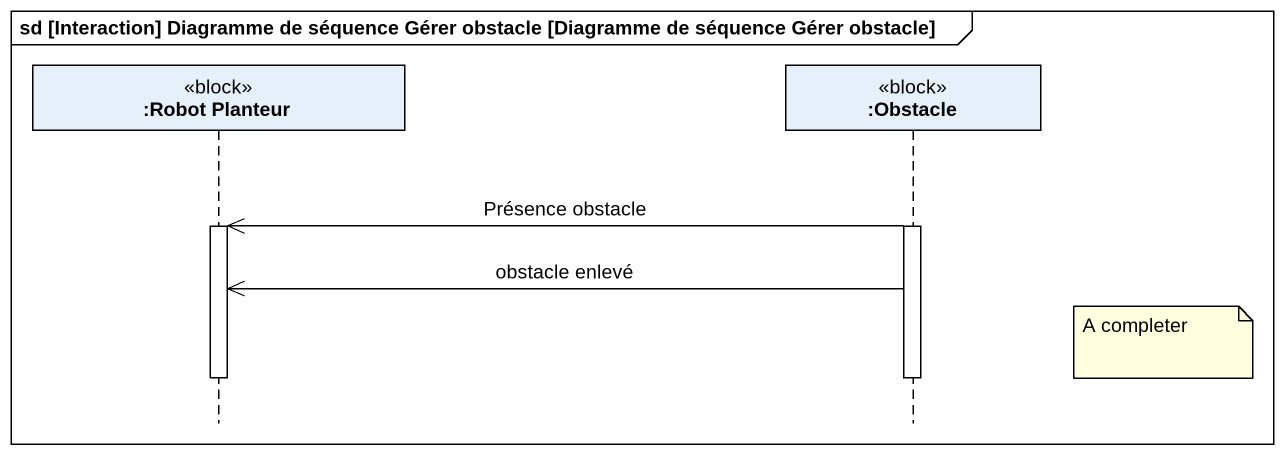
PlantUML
@startuml
mainframe sd [Interaction] Diagramme de séquence Gérer obstacle [Diagramme de séquence Gérer obstacle]
hide footbox
participant ":Robot Planteur" as Robot_Planteur <<block>>
participant ":Obstacle" as Obstacle <<block>>

activate Obstacle
Obstacle ->> Robot_Planteur : Présence obstacle
activate Robot_Planteur
Obstacle ->> Robot_Planteur : obstacle enlevé
note right of Obstacle : A completer
deactivate Robot_Planteur
deactivate Obstacle
@enduml
